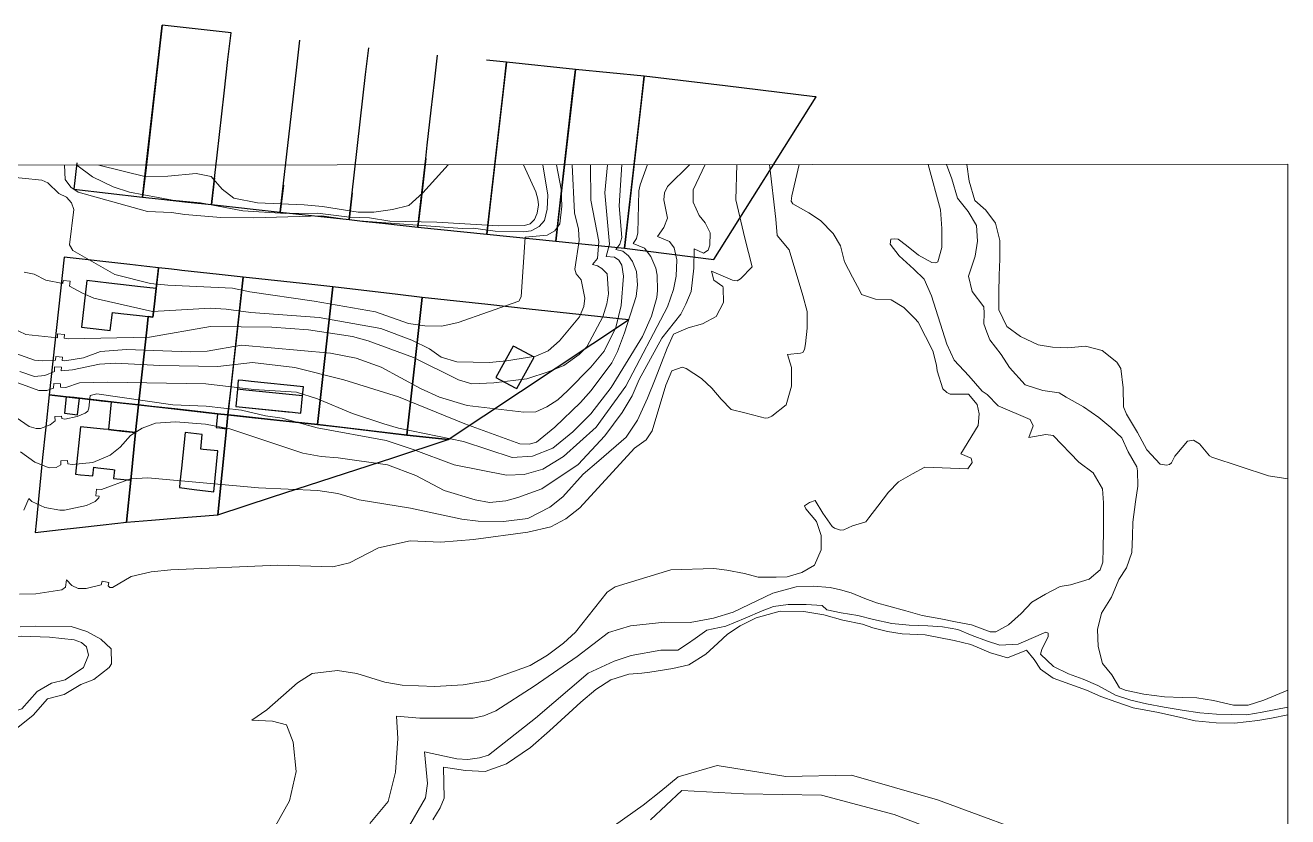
# Model space of a CAD drawing. Header units: metres. Extents: x 78 to 178, y -74 to 157.
# Drawn here: x 148.774 to 151.213, y -6.215 to -4.685 of the extents above; entities that cross this region are included whole.
import ezdxf

# ---------------------------------------------------------------- set-up
doc = ezdxf.new("R2010")
doc.units = ezdxf.units.M
doc.layers.add('01_Fina', color=252, linetype='Continuous', lineweight=15)
doc.layers.add('Traza Urbana', color=7, linetype='Continuous')

msp = doc.modelspace()

# ---------------------------------------------------------------- linework, layer by layer
at = {"layer": '01_Fina', "color": 252, "lineweight": 9, "true_color": 0x939598}
for points in [[(142.68008, -4.95976), (142.68008, -14.84805), (151.21343, -14.84213), (151.21343, -4.95384), (142.94709, -4.95976)], [(149.91234, -6.23201), (149.96826, -6.19254), (150.00198, -6.16565), (150.03529, -6.13836), (150.11103, -6.11623), (150.24357, -6.13751), (150.37029, -6.13499), (150.53686, -6.18259), (150.75986, -6.26522)]]:
    msp.add_lwpolyline(points, dxfattribs=at)
at = {"layer": '01_Fina', "color": 252, "linetype": 'Continuous', "lineweight": 9, "true_color": 0x939598}
for points in [[(148.70783, -5.30324), (148.79211, -5.33294), (148.8075, -5.33414), (148.83238, -5.33281), (148.83279, -5.32585), (148.84603, -5.32665), (148.84563, -5.33307), (148.85018, -5.33388), (148.8867, -5.32826), (148.91962, -5.31608), (148.96952, -5.31234), (149.09287, -5.31662), (149.12538, -5.31515), (149.19201, -5.30364), (149.36393, -5.31889), (149.41343, -5.32853), (149.46173, -5.34592), (149.53786, -5.38713), (149.57438, -5.40438), (149.62763, -5.42057), (149.73734, -5.43342), (149.76062, -5.43248), (149.78149, -5.42312), (149.80317, -5.4096), (149.82203, -5.39221), (149.86685, -5.34632), (149.89254, -5.31515), (149.91488, -5.26926), (149.92572, -5.22725), (149.92986, -5.17052), (149.92665, -5.14911), (149.92117, -5.13935), (149.91234, -5.13333), (149.89628, -5.13239), (149.90311, -5.10857), (149.89374, -5.00903), (149.89908, -4.95478)], [(149.80038, -4.95485), (149.80972, -5.00194), (149.81079, -5.03499), (149.80678, -5.06924), (149.79755, -5.08275), (149.78216, -5.09078), (149.74015, -5.09466), (149.73252, -5.21012), (149.72784, -5.21855), (149.61051, -5.25989), (149.57893, -5.26685), (149.54589, -5.26658), (149.51445, -5.2615), (149.45049, -5.23902), (149.33209, -5.21855), (149.20807, -5.20089), (149.17462, -5.19367), (149.04939, -5.18778), (149.01568, -5.18443), (148.94718, -5.16717), (148.86583, -5.12075), (148.85941, -5.10965), (148.86784, -5.04141), (148.86316, -5.02857), (148.85339, -5.01746), (148.83907, -5.01051), (148.8174, -4.98964), (148.8063, -4.98469), (148.72977, -4.97719)], [(149.97647, -4.95472), (149.96184, -4.99392), (149.95943, -5.00529), (149.95769, -5.08663), (149.95475, -5.09774), (149.94833, -5.10724), (149.97027, -5.11607), (149.98244, -5.13199), (149.99234, -5.1546), (149.99489, -5.16838), (149.99569, -5.19808), (149.99408, -5.21146), (149.98418, -5.24732), (149.96652, -5.28665), (149.90632, -5.38579), (149.86685, -5.43649), (149.83233, -5.47128), (149.79367, -5.50245), (149.75406, -5.51797), (149.7146, -5.52078), (149.62108, -5.48961), (149.49531, -5.46392), (149.46655, -5.45589), (149.40608, -5.43583), (149.33838, -5.4076), (149.29797, -5.39462), (149.21569, -5.3894), (149.12284, -5.37816), (148.93299, -5.37508), (148.87908, -5.37629), (148.85232, -5.38552), (148.84188, -5.38458), (148.84215, -5.37856), (148.82891, -5.37776), (148.8285, -5.38659), (148.81566, -5.39127), (148.80014, -5.39101), (148.73539, -5.36746)], [(148.74823, -5.27046), (148.77499, -5.2833), (148.836, -5.28946), (148.83653, -5.2817), (148.84978, -5.28304), (148.84911, -5.29026), (148.85673, -5.29133), (149.01407, -5.28839), (149.13194, -5.26778), (149.25034, -5.26872), (149.32099, -5.27381), (149.40621, -5.28678), (149.43671, -5.29521), (149.52408, -5.32746), (149.61131, -5.37054), (149.63686, -5.3783), (149.67954, -5.37642), (149.74323, -5.3688), (149.78617, -5.35488), (149.8144, -5.34311), (149.8441, -5.32157), (149.85896, -5.30712), (149.89026, -5.24905), (149.89802, -5.2235), (149.90123, -5.20423), (149.89829, -5.16584), (149.88826, -5.15554), (149.87996, -5.15032), (149.87033, -5.14791), (149.87956, -5.13627), (149.88237, -5.10349), (149.86658, -5.02362), (149.86649, -4.9548)], [(150.0583, -4.95467), (150.01495, -4.99699), (150.0092, -5.0093), (150.00786, -5.02282), (150.01509, -5.058), (150.00813, -5.07593), (149.99556, -5.09386), (150.0191, -5.10322), (150.02793, -5.1158), (150.03328, -5.13841), (150.03168, -5.16998), (150.02673, -5.19594), (150.01495, -5.22965), (149.93468, -5.38298), (149.87702, -5.46191), (149.81427, -5.51891), (149.77387, -5.54366), (149.73774, -5.55383), (149.70416, -5.55463), (149.60302, -5.53523), (149.52368, -5.50513), (149.4711, -5.48774), (149.33824, -5.46352), (149.27015, -5.44452), (149.23817, -5.44011), (149.19215, -5.42927), (149.12378, -5.42178), (149.05943, -5.4191), (148.91239, -5.39743), (148.89928, -5.40091), (148.8966, -5.42566), (148.8946, -5.43128), (148.88991, -5.43489), (148.87439, -5.44131), (148.85018, -5.44639), (148.84456, -5.44546), (148.84416, -5.44064), (148.83091, -5.44171), (148.83172, -5.45014), (148.82222, -5.45737), (148.80322, -5.46472), (148.79479, -5.46459), (148.78168, -5.46071), (148.74836, -5.43783)], [(150.21211, -4.95456), (150.22434, -5.06001), (150.22701, -5.09172), (150.25016, -5.11955), (150.27651, -5.20798), (150.28508, -5.23875), (150.28494, -5.271), (150.28173, -5.3011), (150.27973, -5.3118), (150.27638, -5.31809), (150.2717, -5.31929), (150.24695, -5.3217), (150.25484, -5.34699), (150.25444, -5.38271), (150.24414, -5.4187), (150.21631, -5.44118), (150.20962, -5.44399), (150.20387, -5.44452), (150.1941, -5.44211), (150.1644, -5.43449), (150.13818, -5.4282), (150.11851, -5.40826), (150.10071, -5.38646), (150.08065, -5.36786), (150.05121, -5.34846), (150.04332, -5.34619), (150.02352, -5.35328), (150.01148, -5.38124), (149.98565, -5.46941), (149.97348, -5.48693), (149.95127, -5.50245), (149.84584, -5.61805), (149.81855, -5.63905), (149.78938, -5.65471), (149.74497, -5.66528), (149.63981, -5.67919), (149.57706, -5.68441), (149.51779, -5.68187), (149.45652, -5.69511), (149.40032, -5.72428), (149.36821, -5.73217), (149.26185, -5.72896), (149.05501, -5.73766), (149.01755, -5.74154), (148.97848, -5.7509), (148.94276, -5.77191), (148.93741, -5.77177), (148.93393, -5.76896), (148.9354, -5.76267), (148.92243, -5.75973), (148.92082, -5.76696), (148.89165, -5.77431), (148.876, -5.77405), (148.86369, -5.76789), (148.85366, -5.75732), (148.85165, -5.77124), (148.84496, -5.77672), (148.79425, -5.78462), (148.76295, -5.78488)], [(148.76362, -5.35475), (148.79158, -5.36452), (148.81178, -5.36224), (148.83024, -5.35435), (148.83078, -5.34538), (148.84402, -5.34619), (148.84362, -5.35354), (148.8653, -5.3514), (148.91721, -5.3407), (148.94851, -5.33843), (149.03401, -5.34297), (149.14585, -5.34471), (149.21288, -5.33736), (149.29516, -5.34712), (149.38949, -5.3704), (149.49518, -5.40358), (149.62308, -5.45603), (149.72985, -5.49429), (149.74737, -5.49509), (149.76169, -5.49121), (149.79701, -5.46205), (149.84705, -5.41442), (149.86738, -5.39127), (149.90752, -5.33776), (149.91836, -5.31608), (149.93187, -5.27983), (149.95421, -5.20959), (149.95676, -5.18698), (149.95488, -5.16102), (149.94752, -5.14175), (149.93963, -5.13092), (149.92839, -5.12222), (149.91488, -5.11861), (149.92277, -5.10817), (149.92665, -5.09573), (149.9217, -5.03419), (149.92645, -4.95476)], [(148.76455, -5.50994), (148.79238, -5.53001), (148.82034, -5.54098), (148.83345, -5.53991), (148.84295, -5.53523), (148.84255, -5.5272), (148.8558, -5.52667), (148.85607, -5.53309), (148.86463, -5.53456), (148.90436, -5.53055), (148.93835, -5.51637), (148.95761, -5.50098), (148.97755, -5.47824), (148.99962, -5.46379), (149.02544, -5.45429), (149.06411, -5.45201), (149.12258, -5.45616), (149.16913, -5.46513), (149.31055, -5.51235), (149.34547, -5.51891), (149.37892, -5.52172), (149.47391, -5.5347), (149.52876, -5.55557), (149.58348, -5.58473), (149.64342, -5.60239), (149.67071, -5.60788), (149.70256, -5.60427), (149.7257, -5.59838), (149.77213, -5.58139), (149.84263, -5.53456), (149.89401, -5.47891), (149.92732, -5.43409), (149.94645, -5.40184), (149.96023, -5.36987), (150.00398, -5.29013), (150.04078, -5.24357), (150.05014, -5.22457), (150.06058, -5.19982), (150.0658, -5.15473), (150.06633, -5.11754), (150.08439, -5.1257), (150.09349, -5.12008), (150.09697, -5.11005), (150.09737, -5.08637), (150.08747, -5.06697), (150.07636, -5.05332), (150.06432, -5.0271), (150.06459, -5.00342), (150.08748, -4.95465)], [(150.14861, -4.9546), (150.14687, -5.02268), (150.16467, -5.09667), (150.17845, -5.15246), (150.15597, -5.1756), (150.14968, -5.17908), (150.14072, -5.17801), (150.09991, -5.16062), (150.10473, -5.17788), (150.12159, -5.19045), (150.12279, -5.193), (150.12346, -5.22149), (150.10914, -5.24825), (150.08239, -5.26243), (150.05496, -5.27006), (150.02633, -5.28264), (150.01455, -5.30966), (150.00345, -5.33802), (149.99101, -5.36947), (149.97616, -5.40612), (149.95729, -5.44867), (149.93535, -5.48172), (149.88224, -5.5272), (149.85213, -5.55289), (149.81253, -5.59691), (149.78765, -5.61711), (149.74483, -5.63892), (149.69787, -5.64481), (149.64944, -5.64414), (149.61733, -5.63999), (149.51846, -5.61885), (149.41946, -5.60239), (149.37785, -5.59009), (149.33958, -5.58447), (149.22439, -5.57952), (149.01086, -5.56012), (148.97715, -5.56226), (148.92122, -5.58246), (148.91145, -5.58192), (148.91065, -5.59517), (148.91654, -5.5957), (148.916, -5.59892), (148.90891, -5.60601), (148.89232, -5.61377), (148.85004, -5.6226), (148.84068, -5.62246), (148.81178, -5.61724), (148.78663, -5.60574), (148.78101, -5.59999), (148.77138, -5.62233)], [(148.77191, -5.16249), (148.79104, -5.16651), (148.81379, -5.17801), (148.84683, -5.1843), (148.84737, -5.17841), (148.86061, -5.17975), (148.85968, -5.18938), (148.88456, -5.20343), (148.9065, -5.21253), (149.01996, -5.23848), (149.13194, -5.23193), (149.16191, -5.2338), (149.20994, -5.24022), (149.34212, -5.25039), (149.4612, -5.27166), (149.521, -5.29374), (149.55539, -5.31087), (149.5776, -5.32665), (149.6081, -5.33562), (149.67071, -5.33695), (149.70363, -5.33374), (149.76075, -5.32465), (149.78417, -5.31461), (149.80624, -5.29535), (149.84518, -5.24919), (149.85334, -5.22899), (149.85534, -5.21266), (149.84839, -5.17748), (149.83849, -5.16557), (149.83581, -5.15647), (149.84451, -5.10122), (149.84303, -5.07914), (149.83501, -5.04797), (149.83083, -4.95483)], [(149.77425, -4.95487), (149.78377, -5.01399), (149.78216, -5.04048), (149.77734, -5.06242), (149.76704, -5.07419), (149.75166, -5.08249), (149.73694, -5.08449), (149.68222, -5.08315), (149.63927, -5.0774), (149.61827, -5.0782), (149.41049, -5.06255), (149.34721, -5.05372), (149.21569, -5.05747), (149.15201, -5.0572), (149.08257, -5.05118), (149.05635, -5.04743), (149.01006, -5.04516), (148.87627, -5.0081), (148.86209, -4.99833), (148.85112, -4.98375), (148.84962, -4.95553)], [(148.87365, -4.95551), (148.90396, -4.97813), (148.94356, -4.99793), (148.97541, -5.00796), (149.05822, -5.02348), (149.11241, -5.02884), (149.19442, -5.04422), (149.27777, -5.04904), (149.33891, -5.04877), (149.40059, -5.056), (149.43939, -5.05733), (149.47872, -5.06389), (149.56957, -5.06563), (149.68811, -5.07285), (149.73881, -5.07205), (149.74952, -5.06884), (149.75821, -5.06108), (149.76343, -5.04824), (149.76597, -5.03245), (149.76463, -5.02148), (149.76062, -5.00743), (149.73679, -4.9549)], [(149.59095, -4.955), (149.54241, -5.00903), (149.51485, -5.03379), (149.48354, -5.04155), (149.44755, -5.04676), (149.41745, -5.04663), (149.34855, -5.03566), (149.31296, -5.03231), (149.22305, -5.02857), (149.1773, -5.0196), (149.15428, -5.00208), (149.13301, -4.97786), (149.10438, -4.97211), (149.04939, -4.97706), (149.00778, -4.97813), (148.91641, -4.95548)], [(150.26935, -4.95451), (150.25497, -5.01506), (150.2539, -5.02549), (150.25698, -5.03058), (150.28815, -5.04783), (150.31076, -5.06295), (150.33538, -5.0877), (150.34903, -5.11165), (150.35719, -5.14242), (150.37231, -5.17213), (150.38716, -5.20009), (150.3897, -5.20557), (150.41713, -5.21507), (150.44723, -5.21614), (150.47131, -5.23073), (150.49299, -5.25213), (150.49914, -5.25949), (150.52737, -5.31434), (150.53486, -5.34257), (150.53633, -5.35341), (150.54677, -5.38793), (150.55453, -5.39542), (150.56082, -5.39836), (150.59627, -5.3985), (150.6134, -5.4183), (150.61728, -5.43663), (150.615, -5.4591), (150.58156, -5.51382), (150.60189, -5.52225), (150.6039, -5.53041), (150.59547, -5.54259), (150.51212, -5.53938), (150.48817, -5.55209), (150.46141, -5.56788), (150.44188, -5.58781), (150.42128, -5.61457), (150.40415, -5.63771), (150.39826, -5.64521), (150.37258, -5.65283), (150.35572, -5.66086), (150.34903, -5.6614), (150.33739, -5.65752), (150.33324, -5.6539), (150.31531, -5.62835), (150.3006, -5.60413), (150.28949, -5.60775), (150.27999, -5.61417), (150.2824, -5.61979), (150.30274, -5.6444), (150.31184, -5.67143), (150.31157, -5.69899), (150.29899, -5.72869), (150.27451, -5.74287), (150.24588, -5.7513), (150.22514, -5.75224), (150.19035, -5.75184), (150.16386, -5.74528), (150.12935, -5.73873), (150.10419, -5.73565), (150.02111, -5.73766), (149.91354, -5.7707), (149.89842, -5.781), (149.83742, -5.8582), (149.81387, -5.87987), (149.78336, -5.90315), (149.74978, -5.92269), (149.66911, -5.95159), (149.62001, -5.96001), (149.56542, -5.96336), (149.502, -5.96082), (149.46856, -5.95533), (149.41437, -5.93807), (149.37704, -5.93232), (149.32848, -5.93821), (149.29985, -5.95613), (149.24058, -6.00871), (149.21195, -6.02825), (149.25195, -6.03052), (149.27857, -6.03761), (149.29142, -6.07119), (149.2973, -6.12805), (149.28486, -6.18465), (149.24874, -6.24914)], [(150.51845, -4.95434), (150.54222, -5.04181), (150.5449, -5.07834), (150.54503, -5.115), (150.53741, -5.14256), (150.53299, -5.1443), (150.52603, -5.14363), (150.49994, -5.12971), (150.47666, -5.11072), (150.46074, -5.09908), (150.45338, -5.09801), (150.44643, -5.09894), (150.44536, -5.10844), (150.46248, -5.13105), (150.49098, -5.15647), (150.51105, -5.176), (150.52523, -5.20852), (150.55466, -5.30177), (150.56885, -5.33294), (150.59708, -5.36304), (150.6229, -5.39288), (150.6324, -5.39917), (150.6542, -5.42111), (150.71548, -5.4472), (150.7215, -5.45951), (150.71307, -5.48185), (150.74585, -5.47623), (150.76003, -5.47837), (150.80967, -5.52988), (150.8375, -5.55075), (150.85556, -5.58139), (150.8577, -5.60868), (150.8573, -5.63624), (150.8573, -5.66313), (150.8569, -5.69578), (150.85623, -5.72294), (150.85128, -5.73806), (150.8296, -5.75585), (150.79388, -5.76682), (150.77395, -5.77043), (150.74531, -5.78528), (150.71909, -5.8004), (150.69849, -5.82208), (150.67414, -5.84455), (150.64965, -5.8578), (150.63828, -5.85767), (150.60229, -5.84455), (150.57166, -5.83813), (150.54316, -5.83265), (150.5069, -5.82622), (150.47559, -5.81726), (150.44295, -5.80816), (150.4186, -5.80161), (150.39626, -5.79318), (150.36977, -5.78261), (150.34943, -5.77632), (150.32909, -5.77191), (150.29645, -5.7695), (150.26367, -5.7711), (150.21858, -5.78274), (150.14206, -5.82007), (150.10379, -5.83104), (150.0587, -5.83947), (150.00987, -5.8388), (149.94378, -5.84629), (149.90083, -5.85914), (149.84023, -5.9057), (149.75754, -5.96282), (149.68329, -6.01019), (149.66001, -6.02009), (149.63967, -6.0245), (149.53612, -6.02477), (149.49103, -6.02076), (149.49371, -6.0641), (149.48943, -6.12913), (149.47525, -6.18572), (149.43952, -6.22853)], [(151.21343, -5.97042), (151.16729, -5.99012), (151.13719, -5.99962), (151.10829, -5.99948), (151.07016, -5.99079), (151.03791, -5.98557), (151.00968, -5.9849), (150.97517, -5.98356), (150.9353, -5.97834), (150.89931, -5.97058), (150.88834, -5.96604), (150.87349, -5.94075), (150.85569, -5.91907), (150.84686, -5.88603), (150.84606, -5.85338), (150.85368, -5.82181), (150.87282, -5.79104), (150.88713, -5.75665), (150.90172, -5.73404), (150.91188, -5.70474), (150.91362, -5.67303), (150.91429, -5.64547), (150.91951, -5.60627), (150.92366, -5.5763), (150.92339, -5.54674), (150.92192, -5.53884), (150.90519, -5.51008), (150.89262, -5.48305), (150.87135, -5.46285), (150.84833, -5.44359), (150.8189, -5.42285), (150.78559, -5.40412), (150.77181, -5.39569), (150.7401, -5.39114), (150.70598, -5.38057), (150.67601, -5.34672), (150.65996, -5.32197), (150.63775, -5.29307), (150.63186, -5.27876), (150.62597, -5.2623), (150.62678, -5.24156), (150.62624, -5.22952), (150.60376, -5.20009), (150.59627, -5.17052), (150.60925, -5.13145), (150.61367, -5.10296), (150.61206, -5.07232), (150.59601, -5.04556), (150.5754, -5.01947), (150.56416, -4.98188), (150.5542, -4.95431)], [(151.21343, -5.56191), (151.17599, -5.55597), (151.06654, -5.52038), (151.06213, -5.51784), (151.0426, -5.49443), (151.03122, -5.48733), (151.01985, -5.48907), (150.99885, -5.51356), (150.9951, -5.51824), (150.98881, -5.53082), (150.98507, -5.53429), (150.97931, -5.5355), (150.9666, -5.53336), (150.94105, -5.5058), (150.92339, -5.47235), (150.90172, -5.4373), (150.89623, -5.42258), (150.89569, -5.38592), (150.89074, -5.34846), (150.88298, -5.33629), (150.85476, -5.31408), (150.82265, -5.30538), (150.7884, -5.30886), (150.75856, -5.30779), (150.73087, -5.3027), (150.69675, -5.28705), (150.67079, -5.26765), (150.65501, -5.23554), (150.65514, -5.20263), (150.65581, -5.16865), (150.65688, -5.13734), (150.65728, -5.10162), (150.64858, -5.0679), (150.62985, -5.04262), (150.60858, -5.02429), (150.59761, -4.98683), (150.59318, -4.95428)], [(151.21343, -6.00369), (151.16421, -6.01326), (151.13464, -6.01848), (151.10427, -6.01781), (151.07604, -6.01688), (151.04327, -6.01447), (151.00968, -6.00938), (150.97463, -6.0035), (150.94078, -5.99681), (150.91055, -5.98998), (150.88084, -5.98022), (150.84659, -5.96135), (150.81823, -5.94958), (150.78987, -5.93874), (150.76057, -5.92483), (150.73555, -5.90101), (150.73849, -5.89192), (150.7508, -5.86676), (150.75027, -5.86034), (150.74585, -5.85847), (150.71789, -5.87038), (150.69274, -5.88148), (150.65728, -5.88322), (150.63133, -5.87506), (150.60363, -5.86516), (150.57594, -5.85312), (150.5465, -5.8479), (150.51774, -5.84629), (150.48161, -5.84496), (150.44843, -5.84134), (150.41271, -5.83425), (150.38274, -5.82622), (150.3505, -5.82074), (150.32307, -5.81499), (150.31357, -5.80696), (150.28294, -5.80495), (150.24802, -5.80522), (150.21952, -5.8087), (150.19771, -5.81726), (150.16493, -5.83104), (150.14647, -5.83907), (150.12787, -5.84696), (150.09108, -5.85472), (150.06834, -5.87078), (150.05389, -5.88068), (150.03502, -5.89339), (150.00238, -5.89339), (149.94458, -5.90369), (149.91207, -5.91426), (149.8615, -5.93767), (149.75995, -6.02464), (149.66938, -6.09595), (149.65198, -6.10156), (149.62924, -6.10478), (149.60797, -6.10357), (149.54522, -6.08992), (149.55137, -6.15067), (149.54722, -6.17849), (149.5095, -6.24459)], [(151.21343, -6.01801), (151.18227, -6.0245), (151.15592, -6.02945), (151.11029, -6.03427), (151.07511, -6.03347), (151.03484, -6.03012), (151.00674, -6.02316), (150.96379, -6.0134), (150.91483, -6.00483), (150.88111, -5.99306), (150.85235, -5.98303), (150.82425, -5.97045), (150.76043, -5.9473), (150.73568, -5.92964), (150.72364, -5.91145), (150.70879, -5.89325), (150.672, -5.90824), (150.63935, -5.8982), (150.60109, -5.88228), (150.56858, -5.87426), (150.51279, -5.86382), (150.46864, -5.86141), (150.43987, -5.85713), (150.41164, -5.84977), (150.39184, -5.84308), (150.35358, -5.83492), (150.31705, -5.82489), (150.27866, -5.8186), (150.2325, -5.81806), (150.18621, -5.83091), (150.15517, -5.84589), (150.13068, -5.86208), (150.11235, -5.87987), (150.08907, -5.90075), (150.05603, -5.92148), (150.02526, -5.92884), (149.98084, -5.93593), (149.96545, -5.93767), (149.94043, -5.93928), (149.90578, -5.95038), (149.87675, -5.96925), (149.84758, -5.99386), (149.82417, -6.01473), (149.78711, -6.04885), (149.75018, -6.08109), (149.70363, -6.1132), (149.66295, -6.12805), (149.62456, -6.12565), (149.58228, -6.11936), (149.58348, -6.17903), (149.57559, -6.19816), (149.56181, -6.22104)], [(148.75331, -6.04765), (148.78917, -6.01915), (148.81727, -5.98717), (148.84924, -5.97888), (148.88149, -5.95975), (148.90677, -5.95011), (148.93607, -5.92657), (148.94062, -5.91974), (148.93982, -5.89031), (148.92015, -5.87198), (148.89299, -5.8574), (148.86249, -5.84776), (148.79345, -5.84669), (148.76402, -5.8483)], [(150.56854, -6.25489), (150.45283, -6.21098), (150.31266, -6.1734), (150.16207, -6.17088), (150.04292, -6.16445), (149.98218, -6.22144)]]:
    msp.add_lwpolyline(points, dxfattribs=at)
msp.add_lwpolyline([(148.71411, -6.02076), (148.73846, -6.01647), (148.76763, -6.00657), (148.7972, -5.97339), (148.82449, -5.95694), (148.85085, -5.95078), (148.8867, -5.92697), (148.89647, -5.90289), (148.89205, -5.88683), (148.88282, -5.87827), (148.86878, -5.87345), (148.82115, -5.8681), (148.76589, -5.86636), (148.67224, -5.87519), (148.65592, -5.89834), (148.65137, -5.9275), (148.65391, -5.95935), (148.68896, -6.01112)], close=True, dxfattribs=at)
at = {"layer": 'Traza Urbana', "color": 7, "linetype": 'Continuous', "invisible_edges": 5}
for points in [[(149.03869, -4.68527), (148.87378, -4.95125), (148.86797, -5.00222), (149.03288, -4.73624)], [(149.17168, -4.69972), (149.00674, -4.96575), (149.00083, -5.0176), (149.16574, -4.75162)], [(149.03869, -4.68527), (149.03869, -4.68527), (149.00674, -4.96575), (149.17168, -4.69972)], [(149.30466, -4.71417), (149.13967, -4.98028), (149.13381, -5.03205), (149.29876, -4.76602)], [(149.43765, -4.72862), (149.27271, -4.99465), (149.2668, -5.0465), (149.43174, -4.78047)], [(149.03288, -4.73624), (148.86797, -5.00222), (149.00083, -5.0176)], [(149.16574, -4.75162), (149.00083, -5.0176), (149.03163, -5.02095), (149.1583, -4.81665)], [(149.57064, -4.74307), (149.4057, -5.0091), (149.4004, -5.05557), (149.56529, -4.78963)], [(149.70376, -4.75685), (149.53874, -5.02301), (149.53278, -5.0754), (149.69779, -4.80925)], [(149.66549, -4.75288), (149.5479, -4.94255), (149.53874, -5.02301), (149.70376, -4.75685)], [(149.70376, -4.75685), (149.70376, -4.75685), (149.67187, -5.03677), (149.83688, -4.77063)], [(149.29876, -4.76602), (149.13381, -5.03205), (149.2668, -5.0465)], [(149.43174, -4.78047), (149.2668, -5.0465), (149.39979, -5.06095)], [(149.83688, -4.77063), (149.67187, -5.03677), (149.6659, -5.08918), (149.83091, -4.82303)], [(149.83688, -4.77063), (149.83688, -4.77063), (149.8051, -5.04957), (149.97, -4.7836)], [(149.56529, -4.78963), (149.4004, -5.05557), (149.39979, -5.06095), (149.56467, -4.79501)], [(149.56467, -4.79501), (149.39979, -5.06095), (149.42558, -5.06375), (149.55846, -4.84943)], [(149.97, -4.7836), (149.8051, -5.04957), (149.79902, -5.10296), (149.96392, -4.83699)], [(149.97, -4.7836), (149.97, -4.7836), (149.93214, -5.11594), (150.12646, -4.80252)], [(150.12646, -4.80252), (149.93214, -5.11594), (150.10473, -5.13828), (150.29991, -4.82348)], [(149.1583, -4.81665), (149.03163, -5.02095), (149.08832, -5.02711), (149.14465, -4.93626)], [(149.69779, -4.80925), (149.53278, -5.0754), (149.6659, -5.08918)], [(149.83091, -4.82303), (149.6659, -5.08918), (149.79902, -5.10296)], [(150.29991, -4.82348), (150.10473, -5.13828), (150.30207, -4.82374)], [(149.55846, -4.84943), (149.42558, -5.06375), (149.45771, -5.06725), (149.5507, -4.91726)], [(149.96392, -4.83699), (149.79902, -5.10296), (149.93214, -5.11594)], [(149.5507, -4.91726), (149.45771, -5.06725), (149.46977, -5.06856), (149.5479, -4.94255)], [(149.14465, -4.93626), (149.08832, -5.02711), (149.13381, -5.03205)], [(149.5479, -4.94255), (149.46977, -5.06856), (149.53278, -5.0754)], [(148.84938, -5.13373), (148.84938, -5.13373), (148.81994, -5.39971), (148.97603, -5.14796)], [(148.97603, -5.14796), (148.81994, -5.39971), (148.85312, -5.40345), (149.00922, -5.15169)], [(149.00922, -5.15169), (148.85312, -5.40345), (148.87554, -5.40591), (149.0316, -5.1542)], [(149.0316, -5.1542), (148.87554, -5.40591), (148.87881, -5.40626), (149.03081, -5.1611)], [(149.03081, -5.1611), (148.87881, -5.40626), (148.8944, -5.40803), (149.02705, -5.19407)], [(149.07677, -5.15927), (149.00926, -5.26815), (148.9928, -5.41911), (149.14889, -5.16735)], [(149.14889, -5.16735), (148.9928, -5.41911), (149.039, -5.42429), (149.19509, -5.17253)], [(149.06739, -5.15822), (149.023, -5.22981), (149.02076, -5.2496), (149.07677, -5.15927)], [(149.05046, -5.15632), (149.02705, -5.19407), (149.023, -5.22981), (149.06739, -5.15822)], [(149.0316, -5.1542), (149.0316, -5.1542), (149.02705, -5.19407), (149.05046, -5.15632)], [(148.89273, -5.17882), (148.89273, -5.17882), (148.88256, -5.26886), (148.93538, -5.18366)], [(148.93538, -5.18366), (148.88256, -5.26886), (148.92186, -5.27329), (148.97467, -5.18812)], [(149.02705, -5.19407), (148.8944, -5.40803), (148.91132, -5.40995), (149.023, -5.22981)], [(148.97467, -5.18812), (148.94236, -5.24023), (148.95878, -5.2422), (148.99114, -5.19)], [(148.99114, -5.19), (148.95878, -5.2422), (148.99455, -5.2465), (149.02705, -5.19407)], [(149.02705, -5.19407), (148.99455, -5.2465), (149.0114, -5.24853), (149.023, -5.22981)], [(149.19509, -5.17253), (149.039, -5.42429), (149.14559, -5.43623), (149.17032, -5.39634)], [(149.19509, -5.17253), (149.19509, -5.17253), (149.16566, -5.43851), (149.32221, -5.186)], [(149.32221, -5.186), (149.16566, -5.43851), (149.21153, -5.44337), (149.36808, -5.19086)], [(149.36808, -5.19086), (149.21153, -5.44337), (149.33865, -5.45684)], [(149.36808, -5.19086), (149.36808, -5.19086), (149.33865, -5.45684), (149.49422, -5.20591)], [(149.49422, -5.20591), (149.33865, -5.45684), (149.38523, -5.46239), (149.5408, -5.21147)], [(149.5408, -5.21147), (149.38523, -5.46239), (149.51137, -5.47744)], [(149.5408, -5.21147), (149.5408, -5.21147), (149.51137, -5.47744), (149.66778, -5.22517)], [(148.94236, -5.24023), (148.92186, -5.27329), (148.93835, -5.27515)], [(149.023, -5.22981), (149.0114, -5.24853), (149.02076, -5.2496)], [(149.023, -5.22981), (149.0114, -5.24853), (149.02076, -5.2496)], [(149.66778, -5.22517), (149.51137, -5.47744), (149.59111, -5.48627), (149.74765, -5.23379)], [(149.74765, -5.23379), (149.59111, -5.48627), (149.9399, -5.25455)], [(149.0114, -5.24853), (148.91132, -5.40995), (148.92069, -5.41101), (149.00926, -5.26815)], [(149.00926, -5.26815), (148.92069, -5.41101), (148.94022, -5.41322), (149.0048, -5.30907)], [(149.0114, -5.24853), (149.0114, -5.24853), (149.00926, -5.26815), (149.02076, -5.2496)], [(149.0048, -5.30907), (148.94022, -5.41322), (148.9928, -5.41911)], [(149.71687, -5.30539), (149.71687, -5.30539), (149.68329, -5.36639), (149.72007, -5.30708)], [(149.72007, -5.30708), (149.68329, -5.36639), (149.72036, -5.38598), (149.75714, -5.32666)], [(149.75714, -5.32666), (149.72036, -5.38598), (149.72356, -5.38767)], [(149.19421, -5.37212), (149.18399, -5.3886), (149.18091, -5.42192), (149.21071, -5.37386)], [(149.21071, -5.37386), (149.18091, -5.42192), (149.28156, -5.43252), (149.31135, -5.38446)], [(149.18559, -5.37121), (149.18559, -5.37121), (149.18399, -5.3886), (149.19421, -5.37212)], [(149.31135, -5.38446), (149.28156, -5.43252), (149.29017, -5.43342), (149.30975, -5.40185)], [(148.94022, -5.41322), (148.79476, -5.64784), (148.79292, -5.66595), (148.949, -5.4142)], [(148.949, -5.4142), (148.79292, -5.66595), (148.84338, -5.66011), (148.9928, -5.41911)], [(148.87881, -5.40626), (148.80762, -5.52108), (148.79476, -5.64784), (148.94022, -5.41322)], [(148.85312, -5.40345), (148.81299, -5.46818), (148.80762, -5.52108), (148.87881, -5.40626)], [(148.81994, -5.39971), (148.81994, -5.39971), (148.81299, -5.46818), (148.85312, -5.40345)], [(148.85312, -5.40345), (148.85312, -5.40345), (148.84951, -5.4353), (148.86823, -5.40511)], [(148.86823, -5.40511), (148.84951, -5.4353), (148.86009, -5.43645), (148.87881, -5.40626)], [(148.87881, -5.40626), (148.86009, -5.43645), (148.8752, -5.43811)], [(148.94022, -5.41322), (148.94022, -5.41322), (148.93474, -5.46687), (148.9662, -5.41613)], [(149.17032, -5.39634), (149.14559, -5.43623), (149.16566, -5.43851)], [(149.30975, -5.40185), (149.29017, -5.43342), (149.30667, -5.43516)], [(148.9928, -5.41911), (148.84338, -5.66011), (148.8733, -5.65665), (148.98731, -5.47276)], [(148.9662, -5.41613), (148.93474, -5.46687), (148.96134, -5.46985), (148.9928, -5.41911)], [(148.9928, -5.41911), (148.96134, -5.46985), (148.98731, -5.47276)], [(149.0633, -5.42701), (148.97795, -5.56467), (148.96979, -5.64548), (149.10252, -5.43141)], [(149.10252, -5.43141), (148.96979, -5.64548), (149.01823, -5.64165), (149.14559, -5.43623)], [(149.01877, -5.42202), (148.98731, -5.47276), (148.97795, -5.56467), (149.0633, -5.42701)], [(148.9928, -5.41911), (148.9928, -5.41911), (148.98731, -5.47276), (149.01877, -5.42202)], [(149.14559, -5.43623), (149.01823, -5.64165), (149.04081, -5.63987), (149.16566, -5.43851)], [(149.16566, -5.43851), (149.04081, -5.63987), (149.05522, -5.63873), (149.16285, -5.46513)], [(149.14559, -5.43623), (149.14559, -5.43623), (149.14278, -5.46286), (149.15839, -5.43768)], [(149.15839, -5.43768), (149.14278, -5.46286), (149.15005, -5.46368), (149.16566, -5.43851)], [(149.17851, -5.43987), (149.16285, -5.46513), (149.14586, -5.63157), (149.2594, -5.44844)], [(149.16566, -5.43851), (149.15005, -5.46368), (149.16285, -5.46513)], [(149.16566, -5.43851), (149.16566, -5.43851), (149.16285, -5.46513), (149.17851, -5.43987)], [(148.88082, -5.46125), (148.88082, -5.46125), (148.87119, -5.55303), (148.92522, -5.46588)], [(149.2594, -5.44844), (149.14586, -5.63157), (149.25174, -5.59702), (149.33865, -5.45684)], [(149.33865, -5.45684), (149.25174, -5.59702), (149.48428, -5.52113), (149.51137, -5.47744)], [(148.92522, -5.46588), (148.87119, -5.55303), (148.8807, -5.55403), (148.93474, -5.46687)], [(148.98731, -5.47276), (148.8733, -5.65665), (148.92461, -5.65071), (148.97795, -5.56467)], [(148.93474, -5.46687), (148.8807, -5.55403), (148.89657, -5.55568), (148.95053, -5.46864)], [(148.95053, -5.46864), (148.90651, -5.53965), (148.91436, -5.5406), (148.95843, -5.46952)], [(148.95843, -5.46952), (148.91436, -5.5406), (148.9431, -5.54407), (148.98731, -5.47276)], [(148.98731, -5.47276), (148.9431, -5.54407), (148.94638, -5.54447), (148.98662, -5.47955)], [(148.98662, -5.47955), (148.94638, -5.54447), (148.94464, -5.56119), (148.98493, -5.49621)], [(149.16285, -5.46513), (149.05522, -5.63873), (149.14586, -5.63157)], [(149.11615, -5.4761), (149.07574, -5.54129), (149.07284, -5.56941), (149.11294, -5.50473)], [(149.08284, -5.47236), (149.08284, -5.47236), (149.07574, -5.54129), (149.11615, -5.4761)], [(149.51137, -5.47744), (149.48428, -5.52113), (149.59111, -5.48627)], [(148.98493, -5.49621), (148.94464, -5.56119), (148.97795, -5.56467)], [(149.11294, -5.50473), (149.07284, -5.56941), (149.07187, -5.57885), (149.11753, -5.50521)], [(149.11753, -5.50521), (149.07187, -5.57885), (149.10019, -5.58251), (149.14626, -5.50821)], [(149.14626, -5.50821), (149.10019, -5.58251), (149.13823, -5.58742)], [(148.90651, -5.53965), (148.89657, -5.55568), (148.9045, -5.55651)], [(148.97795, -5.56467), (148.92461, -5.65071), (148.96979, -5.64548)]]:
    msp.add_3dface(points, dxfattribs=at)
at = {"layer": 'Traza Urbana', "color": 252, "linetype": 'Continuous', "invisible_edges": 5}
for points in [[(149.18399, -5.3886), (149.18399, -5.3886), (149.18091, -5.42192), (149.20049, -5.39034)], [(149.20049, -5.39034), (149.18091, -5.42192), (149.29017, -5.43342), (149.30975, -5.40185)], [(149.30975, -5.40185), (149.29017, -5.43342), (149.30667, -5.43516)]]:
    msp.add_3dface(points, dxfattribs=at)

doc.saveas('drawing.dxf')
